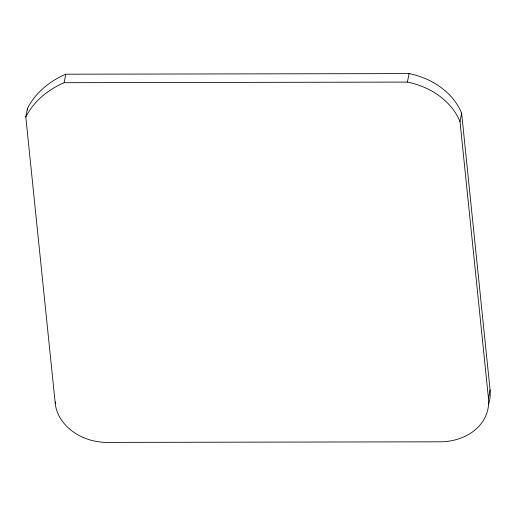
<?xml version="1.0" encoding="UTF-8"?>
<svg xmlns="http://www.w3.org/2000/svg" width="516" height="516" viewBox="0 0 516 516"><rect width="100%" height="100%" fill="white"/><g stroke="black" fill="none" stroke-linecap="round" stroke-linejoin="round"><path stroke-width="0.77" d="M490.071 389.922L488.465 398.417A53.574 42.899 10.7 0 1 439.864 441.819L107.096 442.399A48.304 38.674 10.7 0 1 55.251 403.435L25.8 116.945L27.406 108.45A95.26 76.278 10.7 0 1 65.758 74.201L409.027 73.601A67.17 53.787 10.7 0 1 461.62 113.127L490.071 389.922A53.574 42.899 10.7 0 1 488.568 404.228M25.8 116.945A95.26 76.278 10.7 0 1 64.152 82.695L65.758 74.201M55.251 403.435L55.541 401.893M488.465 398.417L460.014 121.621A67.17 53.787 10.7 0 0 407.421 82.096L409.027 73.601M460.014 121.621L461.62 113.127M64.152 82.695L407.421 82.096M27.406 108.45L27.567 110.05"/></g></svg>
